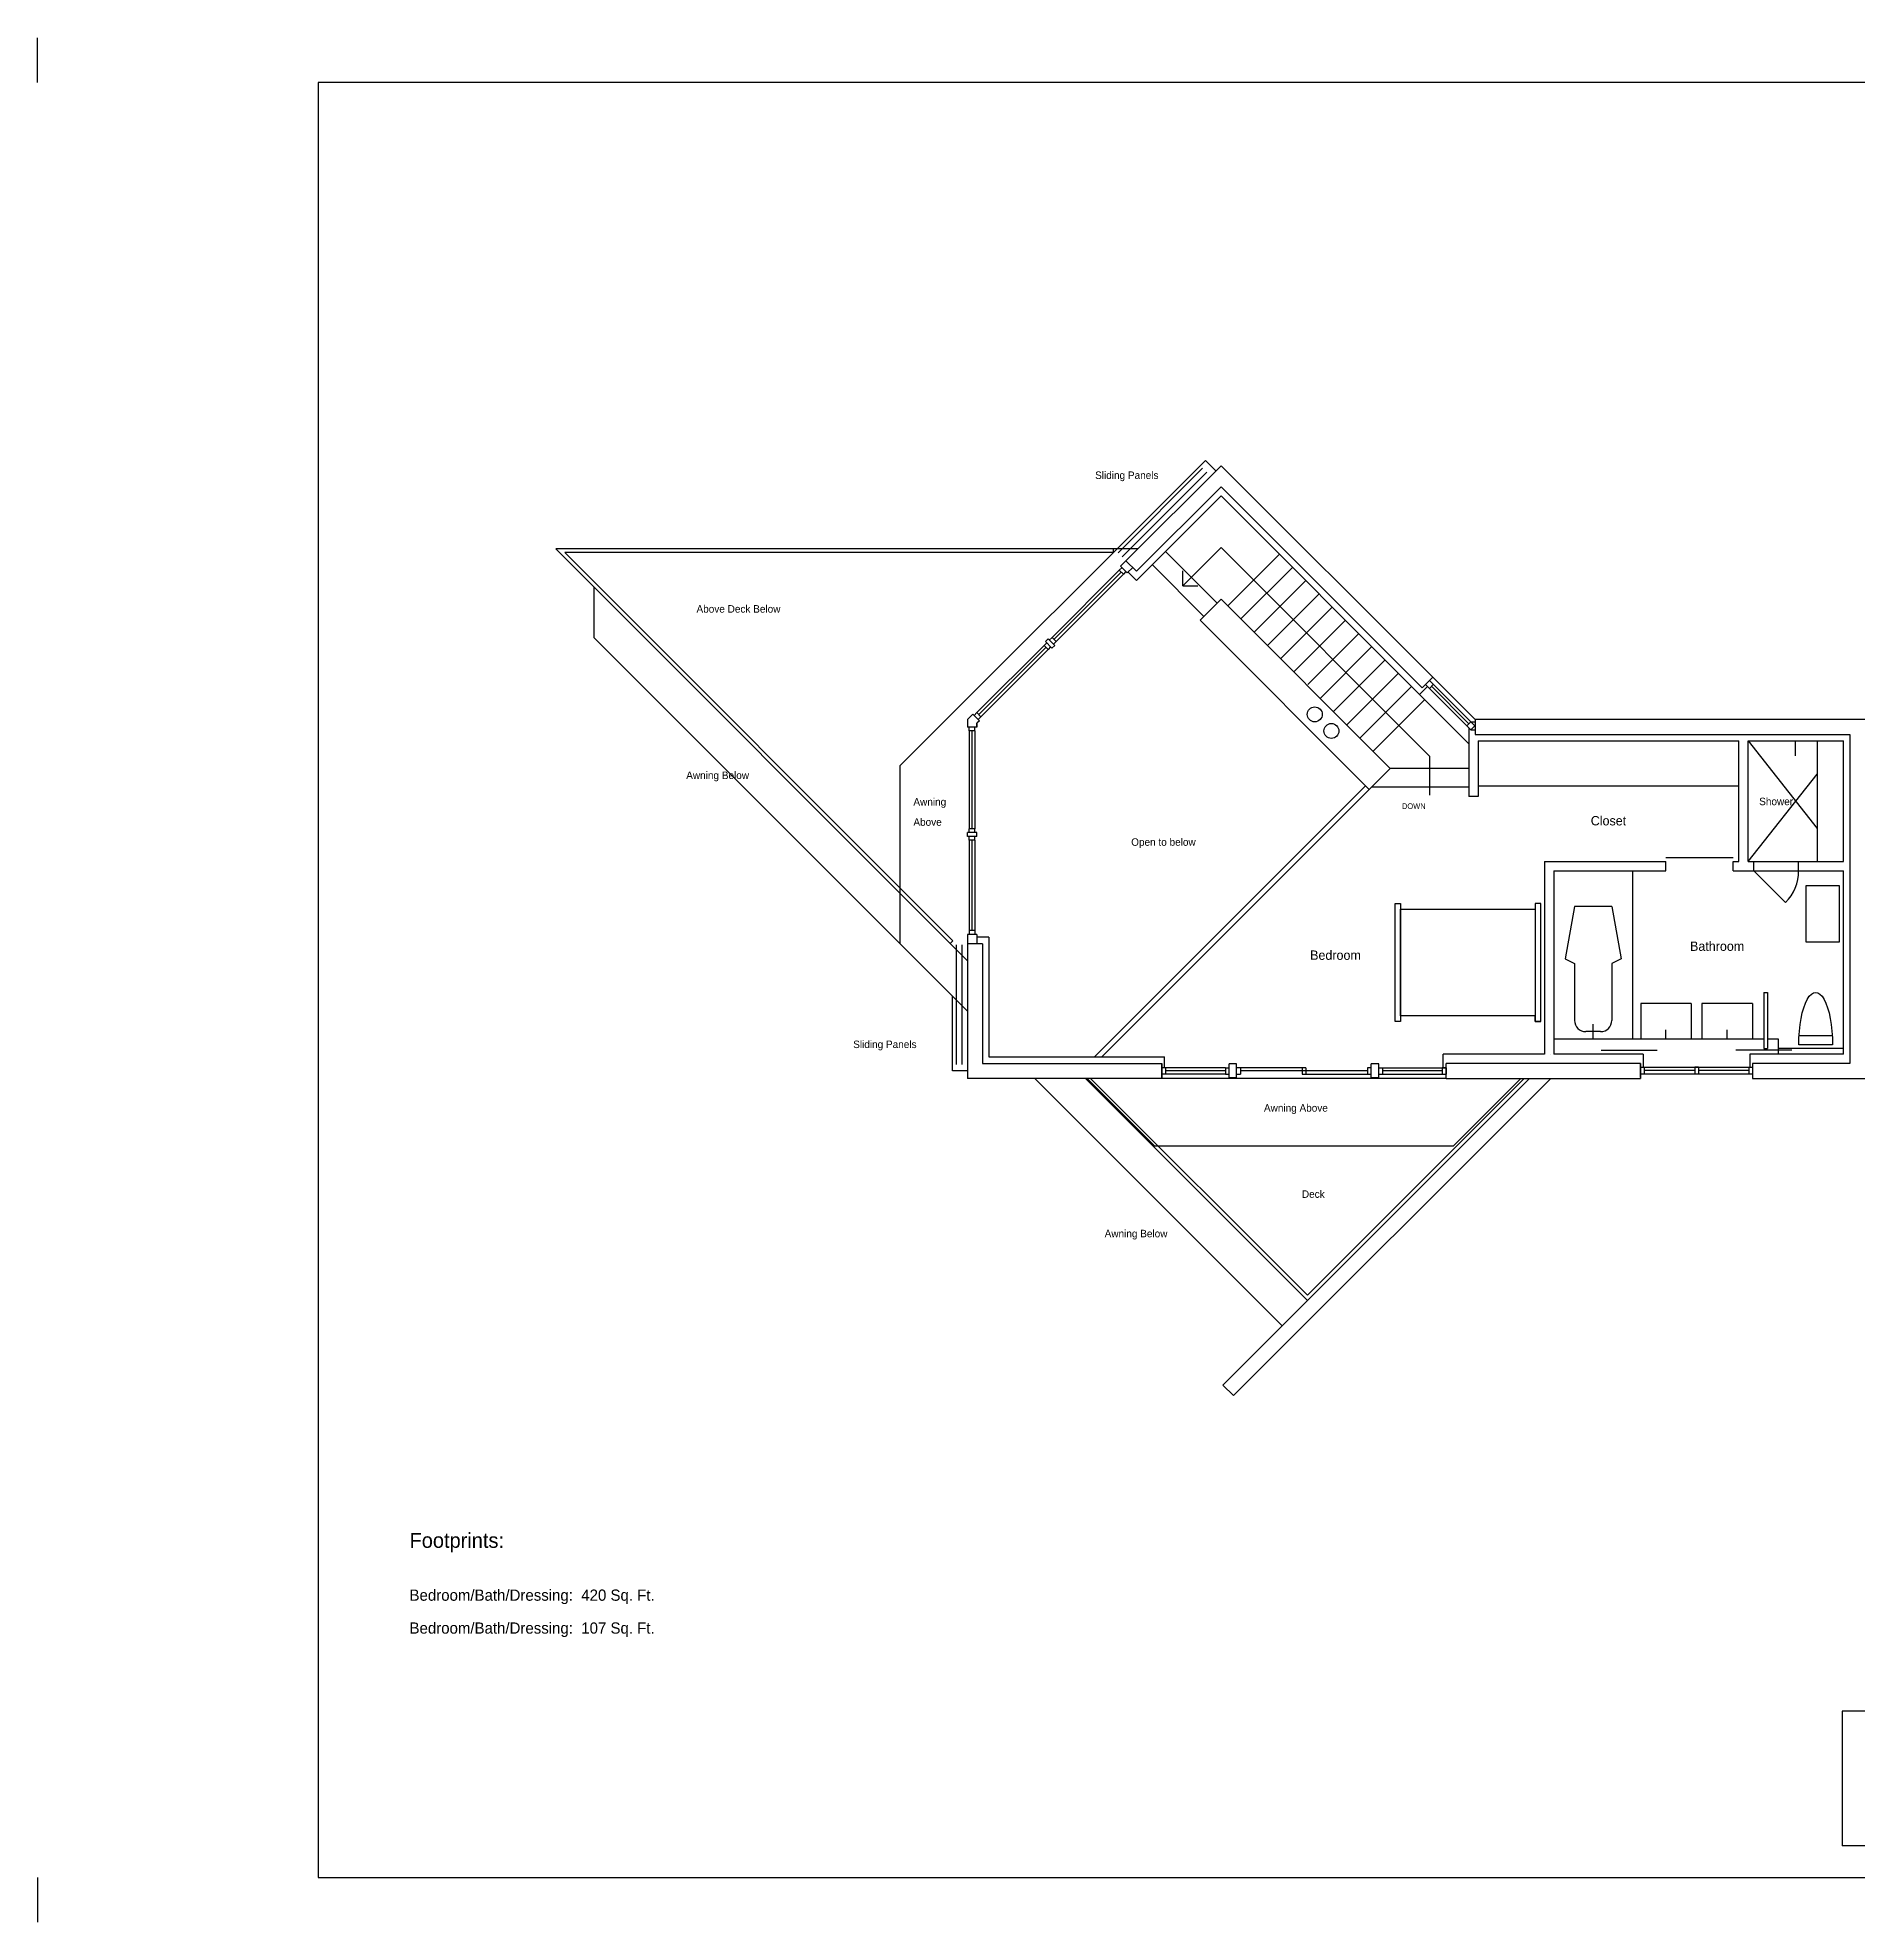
# Model space of a CAD drawing. Header units: inches. Extents: x -9330 to -4037, y -1744 to 4421.
# Drawn here: x -5673 to -4699, y 814 to 1822 of the extents above; entities that cross this region are included whole.
import ezdxf

# ---------------------------------------------------------------- set-up
doc = ezdxf.new("R2010")
doc.units = ezdxf.units.IN
doc.header["$LTSCALE"] = 64
doc.header["$MEASUREMENT"] = 0
doc.linetypes.add('ACAD_ISO02W100', pattern=[15, 12, -3])
doc.layers.get('0').update_dxf_attribs({"color": 253})
for name, color, linetype in [('A-Elev-South', 7, 'Continuous'), ('A-fixtures', 140, 'Continuous'), ('A-furniture', 33, 'Continuous'), ('A-glazing', 252, 'Continuous'), ('A-millwork', 252, 'Continuous'), ('A-roof', 253, 'Continuous'), ('A-soffit', 251, 'ACAD_ISO02W100'), ('A-stairs', 252, 'Continuous'), ('A-text', 254, 'Continuous'), ('A-walls', 7, 'Continuous'), ('border', 7, 'Continuous'), ('construction', 172, 'Continuous')]:
    doc.layers.add(name, color=color, linetype=linetype)

msp = doc.modelspace()

# ---------------------------------------------------------------- linework, layer by layer
for p, q in [((-4089.6, 926.7), (-4707.4, 926.7)), ((-4707.4, 926.7), (-4707.4, 854.7)), ((-4089.6, 854.7), (-4707.4, 854.7))]:
    msp.add_line(p, q)
at = {"layer": 'A-Elev-South', "color": 251}
for p in [(-4955.3, 1270.8), (-4953.3, 1270.8)]:
    msp.add_line(p, (-4919.3, 1270.8), dxfattribs=at)
at = {"layer": 'A-fixtures'}
for p, q in [((-4757.7, 1445.6), (-4720.8, 1398.8)), ((-4732.3, 1437.6), (-4732.3, 1445.6)), ((-4757.7, 1381.1), (-4720.8, 1427.8)), ((-4754.7, 1381.1), (-4730.7, 1381.1)), ((-4819.6, 1376.1), (-4819.6, 1286.1)), ((-4754.7, 1376.1), (-4730.7, 1376.1)), ((-4754.7, 1376.1), (-4737.7, 1359.1)), ((-4850.6, 1357.1), (-4855.6, 1329.1)), ((-4830.6, 1357.1), (-4850.6, 1357.1)), ((-4830.6, 1357.1), (-4825.6, 1329.1)), ((-4855.6, 1329.1), (-4850.6, 1326.6)), ((-4850.6, 1326.6), (-4850.6, 1296.1)), ((-4825.6, 1329.1), (-4830.6, 1326.6)), ((-4830.6, 1326.6), (-4830.6, 1296.1)), ((-4815.2, 1305.1), (-4815.2, 1286.1)), ((-4788.2, 1305.1), (-4815.2, 1305.1)), ((-4788.2, 1305.1), (-4788.2, 1286.1)), ((-4755.4, 1305.1), (-4782.4, 1305.1)), ((-4782.4, 1305.1), (-4782.4, 1286.1)), ((-4755.4, 1305.1), (-4755.4, 1286.1)), ((-4840.6, 1286.1), (-4840.6, 1294.1)), ((-4801.7, 1286.1), (-4801.7, 1291.1)), ((-4768.9, 1286.1), (-4768.9, 1291.1)), ((-4836.6, 1290.1), (-4844.6, 1290.1)), ((-4712.6, 1283.1), (-4730.6, 1283.1)), ((-4730.4, 1288.1), (-4712.7, 1288.1))]:
    msp.add_line(p, q, dxfattribs=at)
for centre, radius, start, end in [((-4754.7, 1376.1), 24, 315, 0), ((-4844.6, 1296.1), 6, 180, 270), ((-4836.6, 1296.1), 6, 270, 0)]:
    msp.add_arc(centre, radius, start, end, dxfattribs=at)
at = {"layer": 'A-fixtures', "extrusion": (0, 0, -1)}
msp.add_ellipse((-4721.6, 1283.1), major_axis=(0, -28), ratio=0.321429, start_param=1.570796, end_param=4.712389, dxfattribs=at)
at = {"layer": 'A-furniture'}
for points in [[(-4726.8, 1368.1), (-4726.8, 1338.1), (-4708.8, 1338.1), (-4708.8, 1368.1), (-4726.8, 1368.1)], [(-4868.6, 1295.6), (-4868.6, 1358.6), (-4871.6, 1358.6), (-4871.6, 1295.6), (-4868.6, 1295.6), (-4871.6, 1295.6), (-4871.6, 1298.6), (-4943.6, 1298.6), (-4943.6, 1295.6), (-4943.6, 1295.6), (-4946.6, 1295.6), (-4946.6, 1358.6), (-4943.6, 1358.6), (-4943.6, 1355.6), (-4943.6, 1298.6), (-4943.6, 1355.6), (-4871.6, 1355.6)]]:
    msp.add_lwpolyline(points, dxfattribs=at)
at = {"layer": 'A-glazing'}
for p, q in [((-5130, 1500.9, 380.4), (-5094.1, 1536.9, 0.6)), ((-5127.9, 1498.8, 380.4), (-5091.9, 1534.8, 0.6)), ((-4928.2, 1477.9), (-4903.9, 1453.7)), ((-4928.2, 1473.7), (-4926.1, 1475.8)), ((-4927.1, 1474.8), (-4907.1, 1454.7)), ((-4926.4, 1479.7), (-4903.8, 1457.1)), ((-4933.5, 1470.5), (-4907.1, 1444.1)), ((-4908.2, 1453.7), (-4906, 1455.8)), ((-4906.1, 1451.5), (-4903.8, 1453.8)), ((-4906.1, 1451.5), (-4903.8, 1451.5)), ((-4906, 1455.8), (-4903.8, 1455.8)), ((-5069.3, 1270.8), (-5069.3, 1267.3)), ((-5037.3, 1270.8), (-5037.3, 1267.3)), ((-5037.3, 1270.8), (-5035.3, 1270.8)), ((-5029.3, 1270.8), (-5029.3, 1267.3)), ((-4996.3, 1270.8), (-4996.3, 1267.3)), ((-4994.3, 1270.8), (-4994.3, 1267.3)), ((-4961.3, 1270.8), (-4961.3, 1267.3)), ((-4953.3, 1270.8), (-4953.3, 1267.3)), ((-4921.3, 1270.8), (-4921.3, 1267.3)), ((-4919.3, 1270.8), (-4919.3, 1267.3)), ((-4815.3, 1271.1), (-4755.3, 1271.1)), ((-4813.3, 1271.1), (-4813.3, 1267.6)), ((-4813.3, 1271.1), (-4813.3, 1267.6)), ((-4786.3, 1271.1), (-4786.3, 1267.6)), ((-4784.3, 1271.1), (-4784.3, 1267.6)), ((-4757.3, 1271.1), (-4757.3, 1267.6)), ((-5037.3, 1267.3), (-5035.3, 1267.3)), ((-5031.3, 1267.3), (-5029.3, 1267.3)), ((-4996.3, 1267.3), (-4994.3, 1267.3)), ((-4994.3, 1267.3), (-4959.3, 1267.3)), ((-4961.3, 1267.3), (-4959.3, 1267.3)), ((-4955.3, 1267.3), (-4953.3, 1267.3)), ((-4955.3, 1267.3), (-4919.3, 1267.3)), ((-4955.3, 1267.3), (-4919.3, 1267.3)), ((-4815.3, 1267.6), (-4813.3, 1267.6)), ((-4815.3, 1267.6), (-4813.3, 1267.6)), ((-4815.3, 1267.6), (-4755.3, 1267.6))]:
    msp.add_line(p, q, dxfattribs=at)
at = {"layer": 'A-glazing', "color": 7}
for p, q in [((-5129, 1499.9, 0), (-5093, 1535.9, 0)), ((-5092.6, 1538.3, 0.6), (-5094.1, 1536.9, 0.6)), ((-5091.9, 1534.8, 0), (-5094.1, 1536.9, 0)), ((-5090.5, 1536.2, 0.6), (-5091.9, 1534.8, 0.6)), ((-5132.9, 1498.1, 190.6), (-5134.3, 1496.7, 190.6)), ((-5132.2, 1494.5, 95.3), (-5134.3, 1496.7, 95.3)), ((-5130.8, 1495.9, 190.6), (-5132.2, 1494.5, 190.6)), ((-5130, 1500.9, 0), (-5131.5, 1499.5, 0)), ((-5127.9, 1498.8, 0), (-5130, 1500.9, 0)), ((-5127.9, 1498.8, 0), (-5129.3, 1497.4, 0))]:
    msp.add_line(p, q, dxfattribs=at)
at = {"layer": 'A-glazing', "color": 253}
msp.add_line((-4930.3, 1475.8), (-4906.1, 1451.5), dxfattribs=at)
at = {"layer": 'A-millwork'}
for p, q in [((-4720.8, 1445.6), (-4720.8, 1381.1)), ((-4902.1, 1421.6), (-4762.7, 1421.6)), ((-4765.7, 1383.1), (-4801.7, 1383.1)), ((-4749.4, 1286.1), (-4861.6, 1286.1)), ((-4741.4, 1286.1), (-4747.4, 1286.1)), ((-4741.4, 1278.1), (-4741.4, 1286.1)), ((-4706.8, 1281.1), (-4741.4, 1281.1)), ((-5069.3, 1270.8), (-5071.3, 1270.8)), ((-5037.3, 1270.8), (-5069.3, 1270.8)), ((-4996.3, 1270.8), (-5031.3, 1270.8)), ((-4994.3, 1270.8), (-4996.3, 1270.8)), ((-4994.3, 1270.8), (-4995.3, 1270.8)), ((-4959.3, 1270.8), (-4961.3, 1270.8)), ((-4919.3, 1270.8), (-4921.3, 1270.8)), ((-4784.3, 1271.1), (-4786.3, 1271.1)), ((-5069.3, 1267.3), (-5071.3, 1267.3)), ((-4919.3, 1265.1), (-5071.3, 1265.1)), ((-5037.3, 1269.1, 0), (-5069.3, 1269.1, 0)), ((-5037.3, 1267.3), (-5069.3, 1267.3)), ((-4961.3, 1269.1), (-5029.3, 1269.1)), ((-4961.3, 1269.1), (-4995.3, 1269.1)), ((-4921.3, 1269.1), (-4953.3, 1269.1)), ((-4921.3, 1269.1), (-4953.3, 1269.1)), ((-4786.3, 1269.3), (-4813.3, 1269.3)), ((-4757.3, 1269.3), (-4784.3, 1269.3))]:
    msp.add_line(p, q, dxfattribs=at)
at = {"layer": 'A-roof'}
for p in [(-5375.1, 1528), (-5175.3, 1301.1)]:
    msp.add_line(p, (-5375.1, 1500.9), dxfattribs=at)
at = {"layer": 'A-soffit'}
for p, q in [((-5048, 1595.6), (-5211.3, 1432.4)), ((-5042.3, 1589.9), (-5048, 1595.6)), ((-5211.3, 1337.1), (-5211.3, 1432.4)), ((-5183.3, 1309.1), (-5211.3, 1337.1)), ((-5183.3, 1269.1), (-5183.3, 1309.1)), ((-5175.3, 1269.1), (-5183.3, 1269.1)), ((-5075.3, 1229.1), (-4915.3, 1229.1))]:
    msp.add_line(p, q, dxfattribs=at)
at = {"layer": 'A-soffit', "color": 253}
for p, q in [((-5111.3, 1265.1), (-5075.3, 1229.1)), ((-4879.3, 1265.1), (-4915.3, 1229.1))]:
    msp.add_line(p, q, dxfattribs=at)
at = {"layer": 'A-stairs'}
for p, q in [((-5069.3, 1546.9), (-5041.7, 1519.3)), ((-5052.7, 1535.9), (-5039.6, 1549)), ((-4928.1, 1437.5), (-5039.6, 1549)), ((-5008.4, 1545.5), (-5036, 1517.9)), ((-5076.3, 1539.8), (-5048.8, 1512.2)), ((-5060.1, 1528.5), (-5060.1, 1536.5)), ((-5060.1, 1528.5), (-5052.7, 1535.9)), ((-5001.4, 1538.4), (-5029, 1510.8)), ((-5060.1, 1528.5), (-5052.1, 1528.5)), ((-4994.3, 1531.3), (-5021.9, 1503.7)), ((-4987.2, 1524.2), (-5014.8, 1496.7)), ((-4980.2, 1517.2), (-5007.7, 1489.6)), ((-4973.1, 1510.1), (-5000.7, 1482.5)), ((-4966, 1503), (-4993.2, 1475.8)), ((-4959, 1496), (-4986.5, 1468.4)), ((-4951.9, 1488.9), (-4979.5, 1461.3)), ((-4944.8, 1481.8), (-4972.4, 1454.2)), ((-4937.7, 1474.7), (-4965.3, 1447.2)), ((-4930.7, 1467.7), (-4958.2, 1440.1)), ((-4928.1, 1437.5), (-4928.1, 1416.6)), ((-4962.4, 1421.6, 0), (-5107.4, 1276.6, 0)), ((-4907.1, 1430.9), (-4949.1, 1430.9)), ((-4960.4, 1419.6), (-5103.4, 1276.6)), ((-4907.1, 1420.9), (-4959.1, 1420.9))]:
    msp.add_line(p, q, dxfattribs=at)
at = {"layer": 'A-walls'}
for p, q in [((-5039.6, 1592.8), (-5090.5, 1541.9)), ((-5039.6, 1592.8), (-4926.4, 1479.7)), ((-5094.7, 1546.2, 3), (-5049.5, 1591.4, 3)), ((-5092.6, 1544, 3), (-5047.3, 1589.3, 3)), ((-5039.6, 1581.5), (-5084.8, 1536.3)), ((-5039.6, 1576.6), (-5084.8, 1531.3)), ((-5039.6, 1581.5), (-4932.1, 1474)), ((-5039.6, 1576.6), (-4933.5, 1470.5)), ((-5039.6, 1576.6), (-4933.5, 1470.5)), ((-5093.4, 1539, 0), (-5090.5, 1541.9)), ((-5089.8, 1535.5), (-5093.4, 1539, 0)), ((-5090.5, 1541.9), (-5084.8, 1536.3)), ((-5089.8, 1535.5, 0), (-5086.9, 1538.4)), ((-5089.4, 1535.9, 0), (-5084.8, 1531.3, 0)), ((-5088.8, 1535.3, 0), (-5084.8, 1531.3, 0)), ((-5039.6, 1521.4), (-5050.9, 1510.1)), ((-5039.6, 1521.4), (-4949.1, 1430.9)), ((-4960.4, 1419.6), (-5050.9, 1510.1)), ((-5133.3, 1495.6, 285.9), (-5169.3, 1459.6, 190.6)), ((-5132.2, 1500.2, 95.3), (-5133.6, 1498.8, 95.3)), ((-5130.1, 1495.2, 95.3), (-5133.6, 1498.8, 95.3)), ((-5128.6, 1496.7, 0), (-5132.2, 1500.2, 0)), ((-5128.6, 1496.7, 95.3), (-5130.1, 1495.2, 95.3)), ((-4929.3, 1474.7), (-4933.5, 1470.5)), ((-4926.4, 1479.7), (-4932.1, 1474)), ((-5172.4, 1459.9), (-5175.3, 1457.1)), ((-5175.3, 1457.1), (-5175.3, 1453)), ((-5170.3, 1453, 95.3), (-5175.3, 1453, 95.3)), ((-5170.3, 1453, 95.3), (-5175.3, 1453, 95.3)), ((-5174.3, 1451, 95.3), (-5174.3, 1453, 95.3)), ((-5174.3, 1451, 95.3), (-5174.3, 1453, 95.3)), ((-5168.9, 1456.4, 95.3), (-5172.4, 1459.9, 95.3)), ((-5170.3, 1460.7, 95.3), (-5171.7, 1459.2, 95.3)), ((-5171.3, 1451, 95.3), (-5171.3, 1453, 95.3)), ((-5171.3, 1451, 95.3), (-5171.3, 1453, 95.3)), ((-5168.2, 1458.5, 95.3), (-5170.3, 1460.7, 95.3)), ((-5168.9, 1456.4, 95.3), (-5170.3, 1455, 95.3)), ((-5170.3, 1453, 95.3), (-5170.3, 1455, 95.3)), ((-5170.3, 1455, 0), (-5170.3, 1453, 153.4)), ((-5168.2, 1458.5, 95.3), (-5169.6, 1457.1, 95.3)), ((-4907.1, 1452.6), (-4907.1, 1415.9)), ((-4695.3, 1457.1), (-4903.8, 1457.1)), ((-4903.8, 1457.1), (-4903.8, 1449.1)), ((-5171.3, 1451, 95.3), (-5174.3, 1451, 95.3)), ((-5171.3, 1451, 95.3), (-5174.3, 1451, 95.3)), ((-5172.8, 1398.6, 285.8), (-5172.8, 1451, 189.6)), ((-4903.8, 1449.1), (-4703.3, 1449.1)), ((-4902.1, 1445.6), (-4762.7, 1445.6)), ((-4902.1, 1445.6), (-4902.1, 1415.9)), ((-4762.7, 1381.1), (-4762.7, 1445.6)), ((-4757.7, 1381.1), (-4757.7, 1445.6)), ((-4757.7, 1445.6), (-4706.8, 1445.6)), ((-4706.8, 1381.1), (-4706.8, 1445.6)), ((-4703.3, 1449.1), (-4703.3, 1273.1)), ((-4949.1, 1430.9), (-4960.4, 1419.6)), ((-4902.1, 1415.9), (-4907.1, 1415.9)), ((-5170.3, 1396.6, 190.6), (-5175.3, 1396.6, 190.6)), ((-5175.3, 1394.5, 190.6), (-5175.3, 1396.6, 190.6)), ((-5170.3, 1394.5, 190.6), (-5175.3, 1394.5, 190.6)), ((-5171.3, 1398.6, 190.6), (-5174.3, 1398.6, 190.6)), ((-5174.3, 1396.6, 285.8), (-5174.3, 1398.6, 285.8)), ((-5174.3, 1392.5, 285.8), (-5174.3, 1394.5, 285.8)), ((-5171.3, 1392.5, 190.6), (-5174.3, 1392.5, 190.6)), ((-5172.8, 1344.1, 94.5), (-5172.8, 1392.5, 190.6)), ((-5171.3, 1396.6, 285.8), (-5171.3, 1398.6, 285.8)), ((-5171.3, 1392.5, 285.8), (-5171.3, 1394.5, 285.8)), ((-5170.3, 1394.5, 190.6), (-5170.3, 1396.6, 190.6)), ((-4866.6, 1381.1), (-4866.6, 1278.1)), ((-4866.6, 1381.1), (-4801.7, 1381.1)), ((-4801.7, 1376.1), (-4801.7, 1381.1)), ((-4765.7, 1376.1), (-4765.7, 1381.1)), ((-4765.7, 1381.1), (-4762.7, 1381.1)), ((-4757.7, 1381.1), (-4754.7, 1381.1)), ((-4754.7, 1376.1), (-4754.7, 1381.1)), ((-4730.7, 1376.1), (-4730.7, 1381.1)), ((-4730.7, 1381.1), (-4706.8, 1381.1)), ((-4861.6, 1376.1), (-4861.6, 1278.1)), ((-4861.6, 1376.1), (-4801.7, 1376.1)), ((-4765.7, 1376.1), (-4754.7, 1376.1)), ((-4730.7, 1376.1), (-4706.8, 1376.1)), ((-4706.8, 1278.1), (-4706.8, 1376.1)), ((-5175.3, 1342.1), (-5175.3, 1265.1)), ((-5170.3, 1342.1), (-5175.3, 1342.1)), ((-5174.3, 1344.1), (-5174.3, 1342.1)), ((-5171.3, 1344.1, 0), (-5174.3, 1344.1, 0)), ((-5171.3, 1344.1), (-5171.3, 1342.1)), ((-5170.3, 1342.1, 0), (-5170.3, 1340.6, 0)), ((-5183.1, 1338.7), (-5184.5, 1337.3)), ((-5181.3, 1336.6, 3), (-5181.3, 1272.6, 3)), ((-5178.3, 1336.6, 3), (-5178.3, 1272.6, 3)), ((-5167.3, 1337.1), (-5175.3, 1337.1)), ((-5170.3, 1340.6, 0), (-5170.3, 1337.1)), ((-5163.8, 1340.6), (-5170.3, 1340.6)), ((-5167.3, 1337.1), (-5167.3, 1273.1)), ((-5163.8, 1340.6, 0), (-5163.8, 1276.6)), ((-4749.4, 1311.1), (-4749.4, 1281.1)), ((-4749.4, 1311.1), (-4747.4, 1311.1)), ((-4747.4, 1311.1), (-4747.4, 1281.1)), ((-4749.4, 1281.1), (-4747.4, 1281.1)), ((-5071.3, 1273.1, 0), (-5071.3, 1265.1, 0)), ((-5071.3, 1265.1), (-5071.3, 1273.1)), ((-5069.8, 1270.8, 0), (-5069.8, 1276.6, 0)), ((-5031.3, 1272.8), (-5035.3, 1272.8)), ((-5035.3, 1265.3), (-5035.3, 1272.8)), ((-5031.3, 1265.3), (-5031.3, 1272.8)), ((-4959.3, 1265.3), (-4959.3, 1272.8)), ((-4955.3, 1272.8), (-4959.3, 1272.8)), ((-4955.3, 1265.3), (-4955.3, 1272.8)), ((-4866.6, 1278.1), (-4920.8, 1278.1)), ((-4920.8, 1270.8), (-4920.8, 1278.1)), ((-4919.3, 1265.1), (-4919.3, 1273.1)), ((-4815.3, 1273.1), (-4919.3, 1273.1)), ((-4863.4, 1278.1), (-4863.4, 1278.1)), ((-4813.8, 1278.1), (-4861.6, 1278.1)), ((-4836.3, 1280.1), (-4806.3, 1280.1)), ((-4815.3, 1273.1), (-4815.3, 1265.1)), ((-4815.3, 1265.6), (-4815.3, 1273.1)), ((-4813.8, 1278.1), (-4813.8, 1271.1)), ((-4734.3, 1280.1), (-4764.3, 1280.1)), ((-4706.8, 1278.1), (-4756.8, 1278.1)), ((-4756.8, 1278.1), (-4756.8, 1271.1)), ((-4703.3, 1273.1), (-4755.3, 1273.1)), ((-4755.3, 1273.1), (-4755.3, 1265.1)), ((-4734.6, 1278.1), (-4744.4, 1278.1)), ((-5071.3, 1265.1), (-5175.3, 1265.1)), ((-5031.3, 1265.3), (-5035.3, 1265.3)), ((-4955.3, 1265.3), (-4959.3, 1265.3)), ((-4919.3, 1265.1), (-4815.3, 1265.1)), ((-4755.3, 1265.1), (-4695.3, 1265.1))]:
    msp.add_line(p, q, dxfattribs=at)
at = {"layer": 'A-walls', "color": 254}
for p, q in [((-5175.4, 1328.2, 0), (-5395.5, 1548.4, 0)), ((-5183.1, 1338.7, 0), (-5390.7, 1546.4, 0))]:
    msp.add_line(p, q, dxfattribs=at)
at = {"layer": 'A-walls', "color": 253}
for p, q in [((-5084.2, 1548.4, 0), (-5395.5, 1548.4, 0)), ((-5097.1, 1546.4, 0), (-5390.7, 1546.4, 0)), ((-5097.1, 1546.4), (-5097.1, 1548.4)), ((-5170.3, 1460.7, 95.3), (-5134.3, 1496.7, 190.6)), ((-5168.2, 1458.5, 95.3), (-5132.2, 1494.5, 190.6)), ((-5174.3, 1451, 94.4), (-5174.3, 1398.6, 190.6)), ((-5171.3, 1451, 94.4), (-5171.3, 1398.6, 190.6)), ((-5174.3, 1392.5, 190.6), (-5174.3, 1344.1, 95.3)), ((-5171.3, 1392.5, 190.6), (-5171.3, 1344.1, 95.3)), ((-4993.4, 1146.3), (-5112.2, 1265.1)), ((-4993.4, 1149.1), (-5109.4, 1265.1)), ((-5038.7, 1101), (-4874.6, 1265.1)), ((-4863.3, 1265.1), (-5033, 1095.4)), ((-4993.4, 1149.1), (-4877.5, 1265.1)), ((-5038.7, 1101), (-5033, 1095.4))]:
    msp.add_line(p, q, dxfattribs=at)
at = {"layer": 'A-walls', "color": 7}
for p, q in [((-5167.3, 1273.1, 0), (-5071.3, 1273.1, 0)), ((-5163.8, 1276.6, 0), (-5069.8, 1276.6, 0))]:
    msp.add_line(p, q, dxfattribs=at)
at = {"layer": 'A-walls', "color": 252}
msp.add_line((-5139.3, 1265.1), (-5007, 1132.7), dxfattribs=at)
at = {"layer": 'A-walls'}
for centre in [(-4989.5, 1459.8), (-4980.6, 1450.9)]:
    msp.add_circle(centre, 4, dxfattribs=at)
at = {"layer": 'border'}
msp.add_lwpolyline([(-5522.6, 1797.7), (-5522.6, 837.7), (-4072.6, 837.7), (-4072.6, 1797.7), (-5522.6, 1797.7)], close=True, dxfattribs=at)
at = {"layer": 'construction'}
for p, q in [((-5672.6, 1797.7), (-5672.6, 1821.7)), ((-5672.6, 837.7), (-5672.6, 813.7))]:
    msp.add_line(p, q, dxfattribs=at)

# ---------------------------------------------------------------- texts
at = {"layer": 'A-text', "color": 7}
for s, height, p in [('Sliding Panels', 4, (-5107, 1585.7, 74.5)), ('Shower', 4, (-4751.8, 1411.2)), ('Closet', 5, (-4841.9, 1400.4)), ('Open to below', 4, (-5087.7, 1389.5)), ('Bedroom', 5, (-4992, 1328.5)), ('Bathroom', 5, (-4788.8, 1333.3)), ('Sliding Panels', 4, (-5236.4, 1281.3, 0)), ('Deck', 4, (-4996.4, 1201.2)), ('Awning Below', 4, (-5101.9, 1180.1, 0))]:
    msp.add_text(s, height=height, dxfattribs=at).set_placement(p)
at = {"layer": 'A-text', "color": 253}
for s, p in [('Above Deck Below', (-5320.2, 1514.2)), ('Awning Below', (-5325.7, 1425.2, 0)), ('Awning', (-5204.2, 1411, 0)), ('Above', (-5204.2, 1400.2, 0)), ('Awning Above', (-5016.7, 1247.3))]:
    msp.add_text(s, height=4, dxfattribs=at).set_placement(p)
at = {"layer": 'A-text'}
msp.add_text('DOWN', height=3, dxfattribs=at).set_placement((-4942.9, 1409.2))
at = {"layer": 'construction', "color": 7}
msp.add_text('Footprints:', height=8, dxfattribs=at).set_placement((-5473.7, 1014, -15993.3))
at = {"layer": 'construction', "color": 254}
for s, p in [('Bedroom/Bath/Dressing:  420 Sq. Ft.', (-5473.7, 985.7, -15993.3)), ('Bedroom/Bath/Dressing:  107 Sq. Ft.', (-5473.7, 968.1, -15993.3))]:
    msp.add_text(s, height=6, dxfattribs=at).set_placement(p)

doc.saveas('drawing.dxf')
